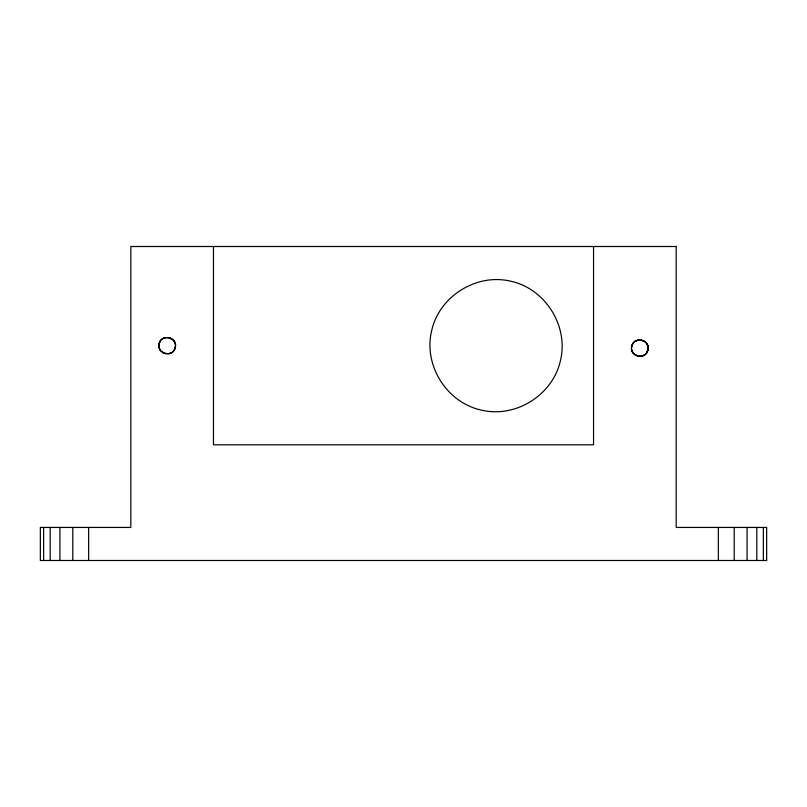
<?xml version="1.0" encoding="UTF-8"?>
<svg xmlns="http://www.w3.org/2000/svg" width="807" height="807" viewBox="0 0 807 807"><rect width="100%" height="100%" fill="white"/><g stroke="black" fill="none" stroke-linecap="round" stroke-linejoin="round"><path stroke-width="1.21" d="M159.08 344.044C156.538 354.384 173.676 357.824 175.29 347.272C177.833 336.943 160.684 333.493 159.08 344.044L160.311 341.068M631.71 346.536C629.157 356.865 646.306 360.305 647.91 349.754C650.452 339.424 633.313 335.984 631.71 346.536L632.94 343.55M175.29 347.272L174.06 350.248M647.91 349.754L646.679 352.73M162.59 338.789L165.576 337.558M171.78 352.528L168.794 353.769M635.22 341.27L638.196 340.04M644.4 355.009L641.424 356.25M641.424 340.04L644.4 341.27M638.196 356.25L635.22 355.009M168.794 337.558L171.78 338.789M165.576 353.769L162.59 352.528M647.446 344.982L647.91 346.536L646.679 343.55M632.94 352.73L631.71 349.754M174.06 341.068L175.29 344.044M160.311 350.248L159.08 347.272M763.361 527.445L763.361 560.492M756.815 527.445L756.815 560.492M747.07 527.445L747.07 560.492M734.209 527.445L734.209 560.492M718.351 527.445L718.351 560.492M593.548 246.508L593.548 444.818L213.452 444.818L213.452 246.508M88.649 527.445L88.649 560.492M72.791 527.445L72.791 560.492M59.93 527.445L59.93 560.492M50.185 527.445L50.185 560.492M43.639 527.445L43.639 560.492M431.594 330.951C423.332 365.329 446.765 402.632 481.335 410.107C515.713 418.369 553.017 394.936 560.492 360.366C568.753 325.988 545.32 288.684 510.75 281.219C476.372 272.948 439.069 296.391 431.594 330.951M159.201 343.52C156.064 353.668 172.809 358.157 175.169 347.797C178.297 337.649 161.561 333.17 159.201 343.52M631.831 346.001C628.693 356.149 645.429 360.638 647.789 350.278C650.926 340.13 634.191 335.651 631.831 346.001M676.175 246.508L130.825 246.508L130.825 527.445L40.35 527.445L40.35 560.492L766.65 560.492L766.65 527.445L676.175 527.445L676.175 246.508"/></g></svg>
